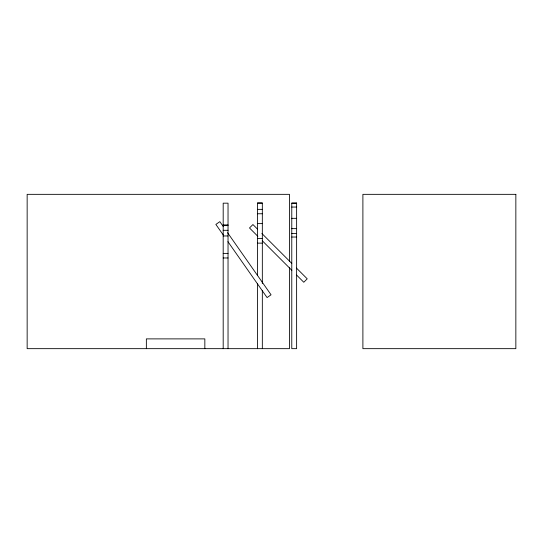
<?xml version="1.0" encoding="UTF-8"?>
<svg xmlns="http://www.w3.org/2000/svg" width="543" height="543" viewBox="0 0 543 543"><rect width="100%" height="100%" fill="white"/><g stroke="black" fill="none" stroke-linecap="round" stroke-linejoin="round"><path stroke-width="0.81" d="M257.477 203.17L262.33 203.17M291.774 203.17L296.621 203.17M291.774 207.059L296.621 207.059M257.477 209.36L262.33 209.36M257.477 213.759L262.33 213.759M291.774 218.327L296.621 218.327M257.477 223.614L262.33 223.614M223.187 224.911L228.033 224.911M223.187 225.623L228.033 225.623M291.774 228.637L296.621 228.637M223.187 230.307L228.033 230.307M291.774 233.415L296.621 233.415M223.187 235.961L228.033 235.961M291.774 237.033L296.621 237.033M257.477 238.431L262.33 238.431M257.477 243.135L262.33 243.135M223.187 253.391L228.033 253.391M223.187 257.966L228.033 257.966M257.477 229.092L252.929 224.544L249.502 227.972L257.85 236.32M261.875 233.49L291.774 263.382M296.478 268.093L307.216 278.824L303.788 282.258L296.621 275.091M262.33 240.8L291.856 270.326M223.221 226.479L219.84 221.653L215.87 224.435L223.594 235.472M227.571 232.689L271.052 294.788L267.081 297.571L227.945 241.683M289.473 261.326L289.473 194.34L27.15 194.34L27.15 348.66L289.473 348.66L289.473 267.258M262.33 283.514L262.33 202.912L257.477 202.912L257.477 275.403M262.33 290.451L262.33 348.66M257.477 283.405L257.477 348.66M228.033 348.66L228.033 203.17L223.187 203.17L223.187 348.66M204.84 348.66L204.84 338.886L146.359 338.886L146.359 348.66M515.85 194.34L362.894 194.34L362.894 348.66L515.85 348.66L515.85 194.34M296.621 203.089L291.774 203.089L291.774 348.66L296.621 348.66L296.621 203.089"/></g></svg>
